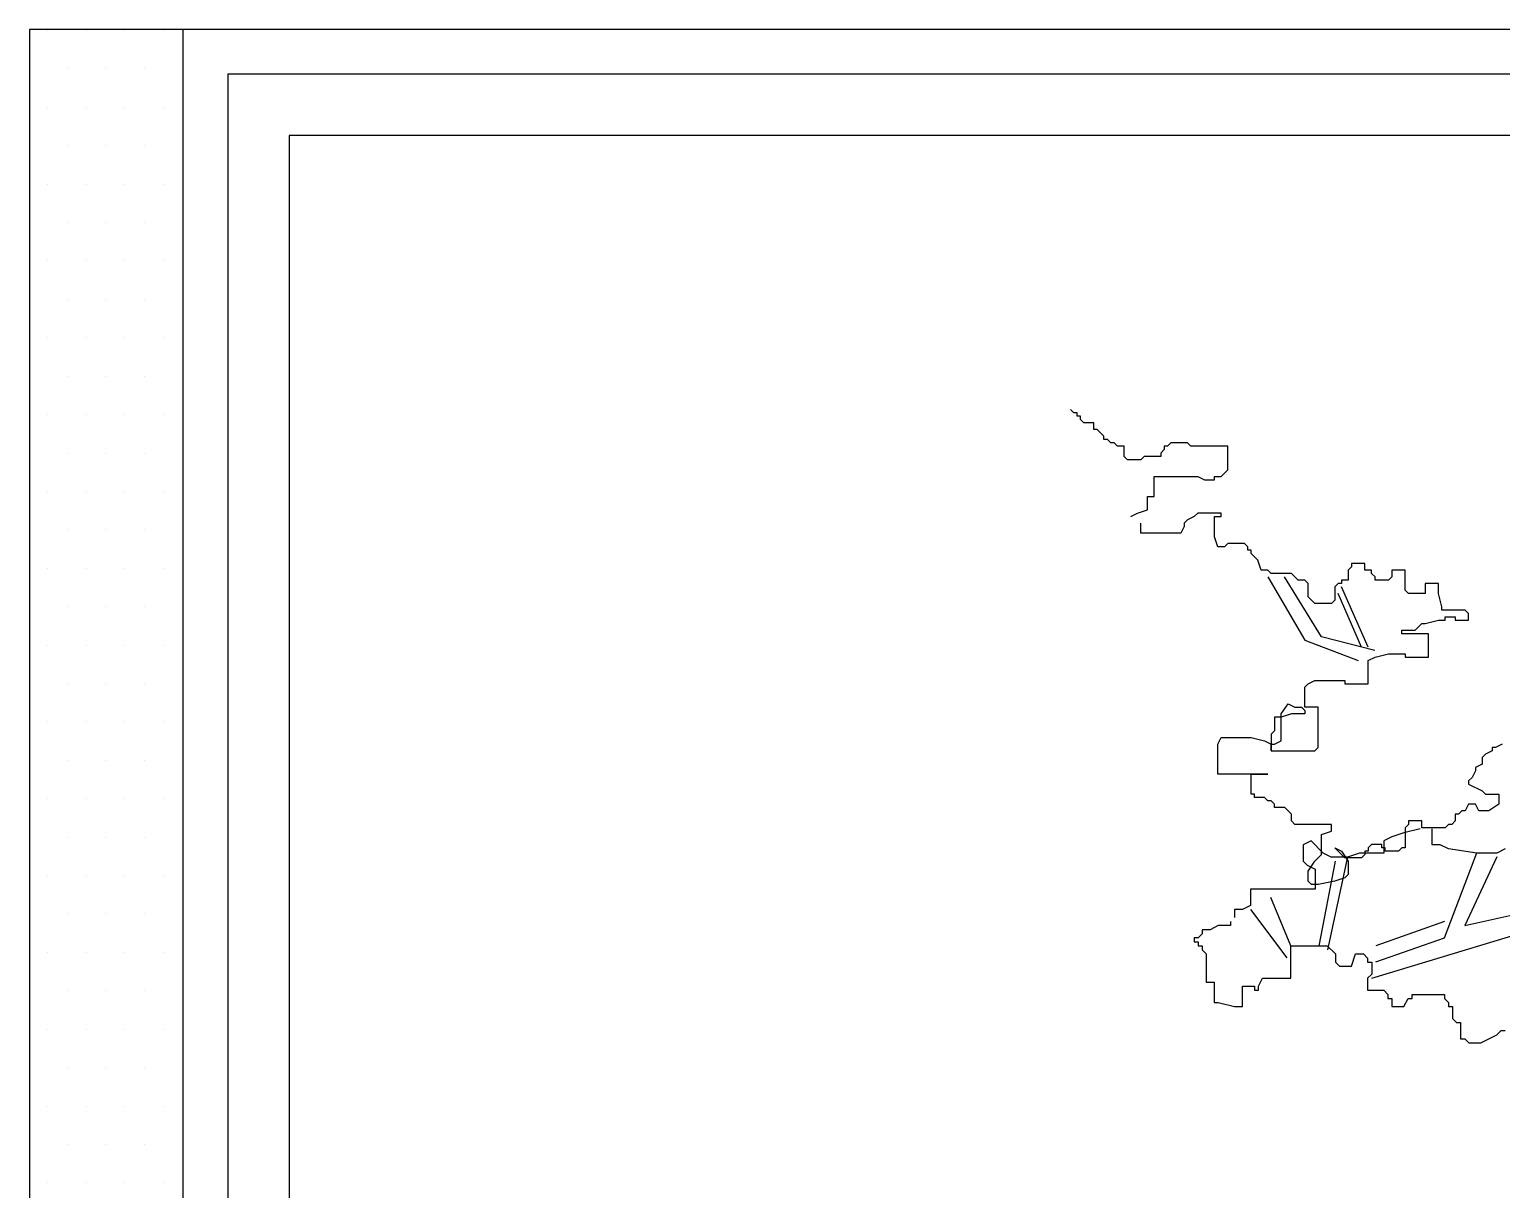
# Model space of a CAD drawing. Header units: inches. Extents: x 11.8 to 54.3, y 10.8 to 35.6.
# Drawn here: x 52.5069 to 52.89, y 26.8363 to 27.1383 of the extents above; entities that cross this region are included whole.
import ezdxf

# ---------------------------------------------------------------- set-up
doc = ezdxf.new("R2010")
doc.units = ezdxf.units.IN
doc.header["$MEASUREMENT"] = 0
doc.layers.add('02', color=2, linetype='Continuous')

msp = doc.modelspace()

# ---------------------------------------------------------------- linework, layer by layer
at = {"layer": '02'}
for p, q in [((52.50685, 27.13834), (52.50685, 26.54202)), ((53.264, 27.13834), (52.50685, 27.13834)), ((52.51168, 27.13808), (52.51168, 27.13808)), ((52.52168, 27.13808), (52.52168, 27.13808)), ((52.53168, 27.13808), (52.53168, 27.13808)), ((52.54168, 27.13808), (52.54168, 27.13808)), ((52.54685, 26.54202), (52.54685, 27.13834)), ((52.51668, 27.12808), (52.51668, 27.12808)), ((52.52668, 27.12808), (52.52668, 27.12808)), ((52.53668, 27.12808), (52.53668, 27.12808)), ((52.54668, 27.12808), (52.54668, 27.12808)), ((52.5585, 27.12669), (52.5585, 26.59366)), ((53.21235, 27.12669), (52.5585, 27.12669)), ((52.51168, 27.11808), (52.51168, 27.11808)), ((52.52168, 27.11808), (52.52168, 27.11808)), ((52.53168, 27.11808), (52.53168, 27.11808)), ((52.54168, 27.11808), (52.54168, 27.11808)), ((52.5745, 27.11069), (52.5745, 26.60966)), ((53.19635, 27.11069), (52.5745, 27.11069)), ((52.51668, 27.10808), (52.51668, 27.10808)), ((52.52668, 27.10808), (52.52668, 27.10808)), ((52.53668, 27.10808), (52.53668, 27.10808)), ((52.54668, 27.10808), (52.54668, 27.10808)), ((52.51168, 27.09808), (52.51168, 27.09808)), ((52.52168, 27.09808), (52.52168, 27.09808)), ((52.53168, 27.09808), (52.53168, 27.09808)), ((52.54168, 27.09808), (52.54168, 27.09808)), ((52.51668, 27.08808), (52.51668, 27.08808)), ((52.52668, 27.08808), (52.52668, 27.08808)), ((52.53668, 27.08808), (52.53668, 27.08808)), ((52.54668, 27.08808), (52.54668, 27.08808)), ((52.51168, 27.07808), (52.51168, 27.07808)), ((52.52168, 27.07808), (52.52168, 27.07808)), ((52.53168, 27.07808), (52.53168, 27.07808)), ((52.54168, 27.07808), (52.54168, 27.07808)), ((52.51668, 27.06808), (52.51668, 27.06808)), ((52.52668, 27.06808), (52.52668, 27.06808)), ((52.53668, 27.06808), (52.53668, 27.06808)), ((52.54668, 27.06808), (52.54668, 27.06808)), ((52.51168, 27.05808), (52.51168, 27.05808)), ((52.52168, 27.05808), (52.52168, 27.05808)), ((52.53168, 27.05808), (52.53168, 27.05808)), ((52.54168, 27.05808), (52.54168, 27.05808)), ((52.51668, 27.04808), (52.51668, 27.04808)), ((52.52668, 27.04808), (52.52668, 27.04808)), ((52.53668, 27.04808), (52.53668, 27.04808)), ((52.54668, 27.04808), (52.54668, 27.04808)), ((52.51168, 27.03808), (52.51168, 27.03808)), ((52.52168, 27.03808), (52.52168, 27.03808)), ((52.53168, 27.03808), (52.53168, 27.03808)), ((52.54168, 27.03808), (52.54168, 27.03808)), ((52.77872, 27.03852), (52.77785, 27.03939)), ((52.77959, 27.03852), (52.77872, 27.03852)), ((52.77959, 27.03765), (52.77959, 27.03852)), ((52.78046, 27.03765), (52.77959, 27.03765)), ((52.78046, 27.03678), (52.78046, 27.03765)), ((52.78133, 27.03591), (52.78046, 27.03678)), ((52.78394, 27.03591), (52.78133, 27.03591)), ((52.78394, 27.03417), (52.78394, 27.03591)), ((52.78481, 27.03417), (52.78394, 27.03417)), ((52.78655, 27.03243), (52.78481, 27.03417)), ((52.78655, 27.03156), (52.78655, 27.03243)), ((52.78742, 27.03156), (52.78655, 27.03156)), ((52.7883, 27.03069), (52.78742, 27.03156)), ((52.78917, 27.03069), (52.7883, 27.03069)), ((52.79004, 27.02982), (52.78917, 27.03069)), ((52.79178, 27.02982), (52.79004, 27.02982)), ((52.79178, 27.02721), (52.79178, 27.02982)), ((52.80223, 27.02982), (52.80223, 27.02895)), ((52.8031, 27.02982), (52.80223, 27.02982)), ((52.80397, 27.03069), (52.8031, 27.02982)), ((52.80832, 27.03069), (52.80397, 27.03069)), ((52.80919, 27.02982), (52.80832, 27.03069)), ((52.81877, 27.02982), (52.80919, 27.02982)), ((52.81877, 27.02373), (52.81877, 27.02982)), ((52.51668, 27.02808), (52.51668, 27.02808)), ((52.52668, 27.02808), (52.52668, 27.02808)), ((52.53668, 27.02808), (52.53668, 27.02808)), ((52.54668, 27.02808), (52.54668, 27.02808)), ((52.79265, 27.02634), (52.79178, 27.02721)), ((52.79613, 27.02634), (52.79265, 27.02634)), ((52.797, 27.02721), (52.79613, 27.02634)), ((52.80136, 27.02721), (52.797, 27.02721)), ((52.80223, 27.02895), (52.80136, 27.02808)), ((52.80136, 27.02808), (52.80136, 27.02721)), ((52.79962, 27.02199), (52.81094, 27.02199)), ((52.79962, 27.01677), (52.79962, 27.02199)), ((52.81094, 27.02199), (52.81268, 27.02112)), ((52.81529, 27.02199), (52.81703, 27.02199)), ((52.81529, 27.02112), (52.81529, 27.02199)), ((52.81703, 27.02199), (52.81877, 27.02373)), ((52.51168, 27.01808), (52.51168, 27.01808)), ((52.52168, 27.01808), (52.52168, 27.01808)), ((52.53168, 27.01808), (52.53168, 27.01808)), ((52.54168, 27.01808), (52.54168, 27.01808)), ((52.81268, 27.02112), (52.81529, 27.02112)), ((52.79787, 27.01677), (52.79962, 27.01677)), ((52.79787, 27.01329), (52.79787, 27.01677)), ((52.79352, 27.01152), (52.79526, 27.01239)), ((52.79526, 27.01239), (52.79787, 27.01329)), ((52.80832, 27.01065), (52.80745, 27.00978)), ((52.81006, 27.01152), (52.80832, 27.01065)), ((52.81094, 27.01239), (52.81006, 27.01152)), ((52.81703, 27.01239), (52.81094, 27.01239)), ((52.81529, 27.01152), (52.81703, 27.01152)), ((52.81529, 27.0063), (52.81529, 27.01152)), ((52.81703, 27.01152), (52.81703, 27.01239)), ((52.51668, 27.00808), (52.51668, 27.00808)), ((52.52668, 27.00808), (52.52668, 27.00808)), ((52.53668, 27.00808), (52.53668, 27.00808)), ((52.54668, 27.00808), (52.54668, 27.00808)), ((52.79613, 27.00717), (52.79613, 27.00978)), ((52.80658, 27.00717), (52.79613, 27.00717)), ((52.80745, 27.00891), (52.80658, 27.00717)), ((52.80745, 27.00978), (52.80745, 27.00891)), ((52.81616, 27.00369), (52.81529, 27.0063)), ((52.8179, 27.00369), (52.81616, 27.00369)), ((52.81877, 27.00456), (52.8179, 27.00369)), ((52.82313, 27.00456), (52.81877, 27.00456)), ((52.824, 27.00369), (52.82313, 27.00456)), ((52.824, 27.00282), (52.824, 27.00369)), ((52.82487, 27.00282), (52.824, 27.00282)), ((52.82487, 27.00195), (52.82487, 27.00282)), ((52.82661, 27.00021), (52.82487, 27.00195)), ((52.82748, 26.9976), (52.82661, 27.00021)), ((52.85099, 26.99934), (52.85099, 26.99847)), ((52.85447, 26.99934), (52.85099, 26.99934)), ((52.85447, 26.9976), (52.85447, 26.99934)), ((52.51168, 26.99808), (52.51168, 26.99808)), ((52.52168, 26.99808), (52.52168, 26.99808)), ((52.53168, 26.99808), (52.53168, 26.99808)), ((52.54168, 26.99808), (52.54168, 26.99808)), ((52.82922, 26.9976), (52.82748, 26.9976)), ((52.82921, 26.99587), (52.83879, 26.97932)), ((52.83009, 26.99673), (52.82922, 26.9976)), ((52.83532, 26.99673), (52.83009, 26.99673)), ((52.84314, 26.98019), (52.83356, 26.99587)), ((52.83706, 26.99499), (52.83532, 26.99673)), ((52.8388, 26.99499), (52.83706, 26.99499)), ((52.83967, 26.99412), (52.8388, 26.99499)), ((52.84838, 26.99499), (52.84838, 26.99412)), ((52.85012, 26.99499), (52.84838, 26.99499)), ((52.85099, 26.99847), (52.85012, 26.9976)), ((52.85012, 26.9976), (52.85012, 26.99499)), ((52.85622, 26.9976), (52.85447, 26.9976)), ((52.85622, 26.99673), (52.85622, 26.9976)), ((52.85709, 26.99586), (52.85622, 26.99673)), ((52.85709, 26.99499), (52.85709, 26.99586)), ((52.86057, 26.99499), (52.85709, 26.99499)), ((52.86144, 26.99586), (52.86057, 26.99499)), ((52.86144, 26.9976), (52.86144, 26.99586)), ((52.86492, 26.9976), (52.86144, 26.9976)), ((52.86492, 26.99238), (52.86492, 26.9976)), ((52.83967, 26.99064), (52.83967, 26.99412)), ((52.84751, 26.99412), (52.84664, 26.99325)), ((52.84664, 26.99325), (52.84664, 26.98977)), ((52.85359, 26.97758), (52.8475, 26.99151)), ((52.84838, 26.99412), (52.84751, 26.99412)), ((52.85533, 26.97758), (52.84837, 26.99326)), ((52.86579, 26.99151), (52.86492, 26.99238)), ((52.87015, 26.99151), (52.86579, 26.99151)), ((52.87015, 26.99412), (52.87015, 26.99151)), ((52.87363, 26.99412), (52.87015, 26.99412)), ((52.87363, 26.99151), (52.87363, 26.99412)), ((52.8745, 26.98803), (52.87363, 26.99151)), ((52.51668, 26.98808), (52.51668, 26.98808)), ((52.52668, 26.98808), (52.52668, 26.98808)), ((52.53668, 26.98808), (52.53668, 26.98808)), ((52.54668, 26.98808), (52.54668, 26.98808)), ((52.84141, 26.9889), (52.83967, 26.99064)), ((52.84577, 26.9889), (52.84141, 26.9889)), ((52.84664, 26.98977), (52.84577, 26.9889)), ((52.8745, 26.98716), (52.8745, 26.98803)), ((52.86754, 26.98192), (52.86928, 26.98366)), ((52.86928, 26.98366), (52.87015, 26.98366)), ((52.87015, 26.98366), (52.87363, 26.98453)), ((52.87363, 26.98453), (52.87537, 26.98453)), ((52.8806, 26.98716), (52.8745, 26.98716)), ((52.87537, 26.9854), (52.87798, 26.9854)), ((52.87537, 26.98453), (52.87537, 26.9854)), ((52.87798, 26.9854), (52.87798, 26.98453)), ((52.87798, 26.98453), (52.88147, 26.98453)), ((52.88147, 26.98629), (52.8806, 26.98716)), ((52.88147, 26.98453), (52.88147, 26.98629)), ((52.85708, 26.97671), (52.84314, 26.98019)), ((52.86405, 26.98192), (52.86754, 26.98192)), ((52.86405, 26.98104), (52.86405, 26.98192)), ((52.87102, 26.98104), (52.86405, 26.98104)), ((52.87102, 26.97495), (52.87102, 26.98104)), ((52.51168, 26.97808), (52.51168, 26.97808)), ((52.52168, 26.97808), (52.52168, 26.97808)), ((52.53168, 26.97808), (52.53168, 26.97808)), ((52.54168, 26.97808), (52.54168, 26.97808)), ((52.83879, 26.97932), (52.85272, 26.9741)), ((52.85709, 26.97495), (52.86057, 26.97582)), ((52.86057, 26.97582), (52.86492, 26.97582)), ((52.86492, 26.97582), (52.86492, 26.97495)), ((52.85534, 26.97408), (52.85709, 26.97495)), ((52.85534, 26.96799), (52.85534, 26.97408)), ((52.86492, 26.97495), (52.87102, 26.97495)), ((52.51668, 26.96808), (52.51668, 26.96808)), ((52.52668, 26.96808), (52.52668, 26.96808)), ((52.53668, 26.96808), (52.53668, 26.96808)), ((52.54668, 26.96808), (52.54668, 26.96808)), ((52.83967, 26.96799), (52.84141, 26.96886)), ((52.84141, 26.96886), (52.84925, 26.96886)), ((52.84925, 26.96886), (52.84925, 26.96799)), ((52.8388, 26.96712), (52.83967, 26.96799)), ((52.8388, 26.9619), (52.8388, 26.96712)), ((52.84925, 26.96799), (52.85534, 26.96799)), ((52.8327, 26.96016), (52.83445, 26.96277)), ((52.83445, 26.96277), (52.83619, 26.9619)), ((52.83619, 26.9619), (52.83793, 26.9619)), ((52.83793, 26.9619), (52.8388, 26.96103)), ((52.84228, 26.9619), (52.8388, 26.9619)), ((52.8388, 26.96103), (52.8388, 26.96016)), ((52.84228, 26.95144), (52.84228, 26.9619)), ((52.51168, 26.95808), (52.51168, 26.95808)), ((52.52168, 26.95808), (52.52168, 26.95808)), ((52.53168, 26.95808), (52.53168, 26.95808)), ((52.54168, 26.95808), (52.54168, 26.95808)), ((52.83096, 26.95929), (52.83096, 26.95579)), ((52.8327, 26.95929), (52.83096, 26.95929)), ((52.83532, 26.96016), (52.8327, 26.95929)), ((52.8327, 26.95318), (52.8327, 26.96016)), ((52.8388, 26.96016), (52.83532, 26.96016)), ((52.81616, 26.95231), (52.81703, 26.95405)), ((52.81703, 26.95405), (52.82487, 26.95405)), ((52.82487, 26.95405), (52.82835, 26.95318)), ((52.82835, 26.95318), (52.83009, 26.95231)), ((52.83096, 26.95579), (52.83009, 26.95492)), ((52.83009, 26.95492), (52.83009, 26.95057)), ((52.83096, 26.95231), (52.8327, 26.95318)), ((52.81616, 26.94448), (52.81616, 26.95231)), ((52.83009, 26.95231), (52.83096, 26.95231)), ((52.83009, 26.95057), (52.83009, 26.95231)), ((52.83009, 26.95231), (52.83009, 26.95057)), ((52.83009, 26.95057), (52.84141, 26.95057)), ((52.84141, 26.95057), (52.84228, 26.95144)), ((52.88582, 26.9497), (52.88495, 26.94883)), ((52.88756, 26.95057), (52.88582, 26.9497)), ((52.88756, 26.95144), (52.88756, 26.95057)), ((52.88843, 26.95144), (52.88756, 26.95144)), ((52.89018, 26.95231), (52.88843, 26.95144)), ((52.51668, 26.94808), (52.51668, 26.94808)), ((52.52668, 26.94808), (52.52668, 26.94808)), ((52.53668, 26.94808), (52.53668, 26.94808)), ((52.54668, 26.94808), (52.54668, 26.94808)), ((52.88321, 26.94535), (52.88234, 26.94361)), ((52.88495, 26.94709), (52.88321, 26.94622)), ((52.88321, 26.94622), (52.88321, 26.94535)), ((52.88495, 26.94883), (52.88495, 26.94709)), ((52.82922, 26.94448), (52.81616, 26.94448)), ((52.82487, 26.94448), (52.82922, 26.94448)), ((52.82487, 26.93925), (52.82487, 26.94448)), ((52.88234, 26.94361), (52.88147, 26.94273)), ((52.88147, 26.94273), (52.88147, 26.94186)), ((52.88147, 26.94186), (52.88495, 26.94012)), ((52.51168, 26.93808), (52.51168, 26.93808)), ((52.52168, 26.93808), (52.52168, 26.93808)), ((52.53168, 26.93808), (52.53168, 26.93808)), ((52.54168, 26.93808), (52.54168, 26.93808)), ((52.82574, 26.93925), (52.82487, 26.93925)), ((52.82574, 26.93838), (52.82574, 26.93925)), ((52.82835, 26.93838), (52.82574, 26.93838)), ((52.82922, 26.93751), (52.82835, 26.93838)), ((52.83009, 26.93751), (52.82922, 26.93751)), ((52.83096, 26.93664), (52.83009, 26.93751)), ((52.88495, 26.94012), (52.88582, 26.93925)), ((52.88582, 26.93925), (52.8893, 26.93925)), ((52.8893, 26.93925), (52.8893, 26.93664)), ((52.83096, 26.93577), (52.83096, 26.93664)), ((52.83358, 26.93577), (52.83096, 26.93577)), ((52.83532, 26.93403), (52.83358, 26.93577)), ((52.83532, 26.93229), (52.83532, 26.93403)), ((52.87798, 26.93403), (52.87798, 26.93229)), ((52.87886, 26.93403), (52.87798, 26.93403)), ((52.87973, 26.9349), (52.87886, 26.93403)), ((52.8806, 26.9349), (52.87973, 26.9349)), ((52.88147, 26.93664), (52.8806, 26.9349)), ((52.88321, 26.93664), (52.88147, 26.93664)), ((52.88408, 26.9349), (52.88321, 26.93664)), ((52.88669, 26.9349), (52.88408, 26.9349)), ((52.8893, 26.93664), (52.88669, 26.9349)), ((52.83619, 26.9314), (52.83532, 26.93229)), ((52.84577, 26.9314), (52.83619, 26.9314)), ((52.84577, 26.92966), (52.84577, 26.9314)), ((52.86884, 26.93028), (52.86463, 26.92921)), ((52.86579, 26.9314), (52.86492, 26.93053)), ((52.86492, 26.93053), (52.86492, 26.92531)), ((52.86579, 26.93229), (52.86579, 26.9314)), ((52.86928, 26.93229), (52.86579, 26.93229)), ((52.86928, 26.93053), (52.86928, 26.93229)), ((52.87537, 26.93053), (52.86928, 26.93053)), ((52.87199, 26.92606), (52.87199, 26.93028)), ((52.87624, 26.9314), (52.87537, 26.93053)), ((52.87711, 26.9314), (52.87624, 26.9314)), ((52.87798, 26.93229), (52.87711, 26.9314)), ((52.51668, 26.92808), (52.51668, 26.92808)), ((52.52668, 26.92808), (52.52668, 26.92808)), ((52.53668, 26.92808), (52.53668, 26.92808)), ((52.54668, 26.92808), (52.54668, 26.92808)), ((52.84046, 26.92711), (52.83836, 26.92606)), ((52.83836, 26.92606), (52.83836, 26.92185)), ((52.84361, 26.92395), (52.84046, 26.92711)), ((52.84315, 26.92879), (52.84577, 26.92966)), ((52.84315, 26.92357), (52.84315, 26.92879)), ((52.85622, 26.92618), (52.85534, 26.92531)), ((52.85883, 26.92618), (52.85622, 26.92618)), ((52.85883, 26.92531), (52.85883, 26.92618)), ((52.86148, 26.92816), (52.85938, 26.92711)), ((52.85938, 26.92711), (52.85938, 26.92395)), ((52.86463, 26.92921), (52.86148, 26.92816)), ((52.87409, 26.92606), (52.87199, 26.92606)), ((52.8762, 26.925), (52.87409, 26.92606)), ((52.84141, 26.92183), (52.84315, 26.92357)), ((52.84571, 26.9229), (52.84361, 26.92395)), ((52.84994, 26.92292), (52.84469, 26.89875)), ((52.84992, 26.9229), (52.84571, 26.9229)), ((52.84664, 26.92531), (52.84838, 26.92444)), ((52.84925, 26.9227), (52.84664, 26.92531)), ((52.84838, 26.92444), (52.85012, 26.92183)), ((52.8536, 26.9227), (52.84925, 26.9227)), ((52.85307, 26.92395), (52.84992, 26.9229)), ((52.85938, 26.92395), (52.85307, 26.92395)), ((52.85447, 26.92357), (52.8536, 26.9227)), ((52.85447, 26.92444), (52.85447, 26.92357)), ((52.85534, 26.92444), (52.85447, 26.92444)), ((52.85534, 26.92531), (52.85534, 26.92444)), ((52.8597, 26.92531), (52.85883, 26.92531)), ((52.8597, 26.92444), (52.8597, 26.92531)), ((52.86318, 26.92444), (52.8597, 26.92444)), ((52.86405, 26.92531), (52.86318, 26.92444)), ((52.86492, 26.92531), (52.86405, 26.92531)), ((52.87517, 26.9019), (52.88358, 26.92398)), ((52.88358, 26.92395), (52.8762, 26.925)), ((52.88884, 26.92292), (52.88043, 26.90505)), ((52.88884, 26.92395), (52.88358, 26.92395)), ((52.89094, 26.925), (52.88884, 26.92395)), ((52.83836, 26.92185), (52.83941, 26.9208)), ((52.83941, 26.9208), (52.84151, 26.91975)), ((52.83967, 26.91922), (52.84141, 26.92183)), ((52.83967, 26.91661), (52.83967, 26.91922)), ((52.84151, 26.91975), (52.84151, 26.9145)), ((52.84258, 26.8998), (52.84679, 26.92187)), ((52.85012, 26.91835), (52.84925, 26.91748)), ((52.85012, 26.92183), (52.85012, 26.91835)), ((52.51168, 26.91808), (52.51168, 26.91808)), ((52.52168, 26.91808), (52.52168, 26.91808)), ((52.53168, 26.91808), (52.53168, 26.91808)), ((52.54168, 26.91808), (52.54168, 26.91808)), ((52.82469, 26.9145), (52.82469, 26.9103)), ((52.84151, 26.9145), (52.82469, 26.9145)), ((52.84054, 26.91574), (52.83967, 26.91661)), ((52.84228, 26.91574), (52.84054, 26.91574)), ((52.84664, 26.91661), (52.84228, 26.91574)), ((52.84925, 26.91748), (52.84664, 26.91661)), ((52.8352, 26.8998), (52.82997, 26.91241)), ((52.51668, 26.90808), (52.51668, 26.90808)), ((52.52668, 26.90808), (52.52668, 26.90808)), ((52.53668, 26.90808), (52.53668, 26.90808)), ((52.54668, 26.90808), (52.54668, 26.90808)), ((52.82049, 26.90925), (52.82049, 26.90715)), ((52.82259, 26.90925), (52.82049, 26.90925)), ((52.82469, 26.9103), (52.82259, 26.90925)), ((52.82471, 26.90926), (52.83417, 26.89664)), ((52.88043, 26.90505), (52.89935, 26.90926)), ((52.81208, 26.90295), (52.81103, 26.9019)), ((52.81208, 26.904), (52.81208, 26.90295)), ((52.81418, 26.904), (52.81208, 26.904)), ((52.81628, 26.90505), (52.81418, 26.904)), ((52.81944, 26.90505), (52.81628, 26.90505)), ((52.81944, 26.9061), (52.81944, 26.90505)), ((52.85625, 26.89139), (52.90145, 26.90505)), ((52.87517, 26.9061), (52.8573, 26.8998)), ((52.80998, 26.9019), (52.80998, 26.90085)), ((52.81103, 26.9019), (52.80998, 26.9019)), ((52.80998, 26.90085), (52.81103, 26.90085)), ((52.81103, 26.90085), (52.81103, 26.8998)), ((52.81103, 26.8998), (52.81208, 26.8998)), ((52.81208, 26.8998), (52.81208, 26.89874)), ((52.8352, 26.8998), (52.84466, 26.8998)), ((52.8352, 26.89137), (52.8352, 26.8998)), ((52.84466, 26.8998), (52.84677, 26.89769)), ((52.8573, 26.89559), (52.87517, 26.9019)), ((52.51168, 26.89808), (52.51168, 26.89808)), ((52.52168, 26.89808), (52.52168, 26.89808)), ((52.53168, 26.89808), (52.53168, 26.89808)), ((52.54168, 26.89808), (52.54168, 26.89808)), ((52.81208, 26.89874), (52.81313, 26.89769)), ((52.81313, 26.89769), (52.81313, 26.89032)), ((52.84677, 26.89769), (52.84677, 26.89557)), ((52.84677, 26.89557), (52.84782, 26.89452)), ((52.85097, 26.89452), (52.85202, 26.89769)), ((52.85202, 26.89769), (52.85412, 26.89769)), ((52.85412, 26.89769), (52.85517, 26.89662)), ((52.85517, 26.89662), (52.85517, 26.89557)), ((52.85517, 26.89557), (52.85623, 26.89557)), ((52.85623, 26.89557), (52.85623, 26.89242)), ((52.84782, 26.89452), (52.85097, 26.89452)), ((52.85623, 26.89242), (52.85517, 26.89137)), ((52.51668, 26.88808), (52.51668, 26.88808)), ((52.52668, 26.88808), (52.52668, 26.88808)), ((52.53668, 26.88808), (52.53668, 26.88808)), ((52.54668, 26.88808), (52.54668, 26.88808)), ((52.81313, 26.89032), (52.81523, 26.89032)), ((52.81523, 26.89032), (52.81523, 26.88506)), ((52.82259, 26.88927), (52.82574, 26.88927)), ((52.82259, 26.88401), (52.82259, 26.88927)), ((52.82574, 26.88927), (52.82574, 26.88821)), ((52.82574, 26.88821), (52.82679, 26.88821)), ((52.82679, 26.88927), (52.82785, 26.89137)), ((52.82679, 26.88821), (52.82679, 26.88927)), ((52.82785, 26.89137), (52.8352, 26.89137)), ((52.85517, 26.89137), (52.85517, 26.88821)), ((52.85517, 26.88821), (52.85938, 26.88821)), ((52.85938, 26.88821), (52.86043, 26.88716)), ((52.81523, 26.88506), (52.81628, 26.88506)), ((52.81628, 26.88506), (52.82049, 26.88401)), ((52.82049, 26.88401), (52.82259, 26.88401)), ((52.86043, 26.88716), (52.86043, 26.88611)), ((52.86043, 26.88611), (52.86148, 26.88611)), ((52.86148, 26.88611), (52.86148, 26.88401)), ((52.86148, 26.88401), (52.86463, 26.88401)), ((52.86463, 26.88401), (52.86569, 26.88611)), ((52.86569, 26.88611), (52.86674, 26.88611)), ((52.86674, 26.88716), (52.87515, 26.88716)), ((52.86674, 26.88611), (52.86674, 26.88716)), ((52.87515, 26.88716), (52.87515, 26.88611)), ((52.87515, 26.88611), (52.8762, 26.88506)), ((52.8762, 26.88506), (52.8762, 26.88401)), ((52.8762, 26.88401), (52.87727, 26.88401)), ((52.87727, 26.88401), (52.87727, 26.88086)), ((52.87727, 26.88086), (52.87832, 26.87981)), ((52.51168, 26.87808), (52.51168, 26.87808)), ((52.52168, 26.87808), (52.52168, 26.87808)), ((52.53168, 26.87808), (52.53168, 26.87808)), ((52.54168, 26.87808), (52.54168, 26.87808)), ((52.87832, 26.87981), (52.87938, 26.87981)), ((52.87938, 26.87981), (52.87938, 26.87561)), ((52.88463, 26.87456), (52.88884, 26.87666)), ((52.88884, 26.87666), (52.88989, 26.87771)), ((52.88989, 26.87771), (52.89094, 26.87771)), ((52.87938, 26.87561), (52.88043, 26.87561)), ((52.88043, 26.87561), (52.88148, 26.87456)), ((52.88148, 26.87456), (52.88463, 26.87456)), ((52.51668, 26.86808), (52.51668, 26.86808)), ((52.52668, 26.86808), (52.52668, 26.86808)), ((52.53668, 26.86808), (52.53668, 26.86808)), ((52.54668, 26.86808), (52.54668, 26.86808)), ((52.51168, 26.85808), (52.51168, 26.85808)), ((52.52168, 26.85808), (52.52168, 26.85808)), ((52.53168, 26.85808), (52.53168, 26.85808)), ((52.54168, 26.85808), (52.54168, 26.85808)), ((52.51668, 26.84808), (52.51668, 26.84808)), ((52.52668, 26.84808), (52.52668, 26.84808)), ((52.53668, 26.84808), (52.53668, 26.84808)), ((52.54668, 26.84808), (52.54668, 26.84808)), ((52.51168, 26.83808), (52.51168, 26.83808)), ((52.52168, 26.83808), (52.52168, 26.83808)), ((52.53168, 26.83808), (52.53168, 26.83808)), ((52.54168, 26.83808), (52.54168, 26.83808))]:
    msp.add_line(p, q, dxfattribs=at)

doc.saveas('drawing.dxf')
